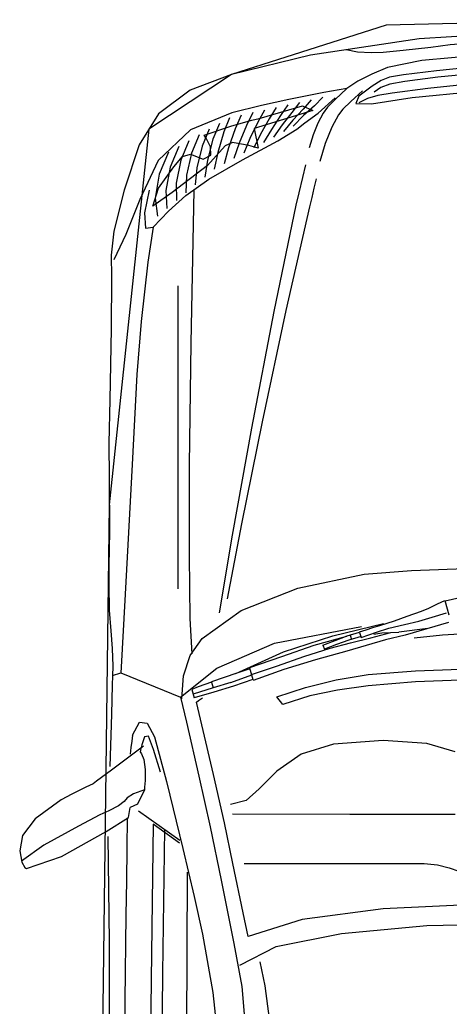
# Model space of a CAD drawing. Header units: millimetres. Extents: x 3923 to 4007, y 744 to 982.
# Drawn here: x 3949.012 to 3950.817, y 940.605 to 944.746 of the extents above; entities that cross this region are included whole.
import ezdxf

# ---------------------------------------------------------------- set-up
doc = ezdxf.new("R2010")
doc.units = ezdxf.units.MM
doc.header["$LTSCALE"] = 20
doc.layers.add('HIDROSSANITÁRIO', color=8, linetype='Continuous')

# ---------------------------------------------------------------- blocks, each defined once
blk = doc.blocks.new('Austin Mini dessus')
at = {"color": 8, "flags": 128}
for points in [[(1.1117, 3.9516), (1.1466, 3.978)], [(1.1466, 3.978), (1.1788, 3.984)], [(1.1671, 3.9332), (1.2, 3.9805)], [(1.1788, 3.984), (1.2025, 3.9796)], [(1.2025, 3.9796), (1.2133, 3.9732)], [(1.2159, 3.9699), (1.1905, 3.8965)], [(1.2133, 3.9732), (1.2159, 3.9699)], [(1.0718, 3.8974), (1.1117, 3.9516)], [(1.127, 3.8612), (1.1671, 3.9332)], [(1.0602, 3.8752), (1.0718, 3.8974)], [(1.1905, 3.8965), (1.1378, 3.8027)], [(1.0455, 3.8453), (1.0602, 3.8752)], [(1.1035, 3.8163), (1.127, 3.8612)], [(1.0383, 3.8304), (1.0455, 3.8453)], [(1.0093, 3.792), (1.0326, 3.8229)], [(1.0326, 3.8229), (1.0383, 3.8304)], [(1.0947, 3.7975), (1.1035, 3.8163)], [(-0.1204, 3.7865), (-0.0703, 3.7926)], [(-0.0703, 3.7926), (-0.0241, 3.7916)], [(-0.0241, 3.7916), (0.0842, 3.7922)], [(0.0842, 3.7922), (0.2332, 3.7952)], [(0.2332, 3.7952), (0.3237, 3.797)], [(0.3237, 3.797), (0.3971, 3.7966)], [(0.3971, 3.7966), (0.5088, 3.7962)], [(0.5088, 3.7962), (0.581, 3.797)], [(0.581, 3.797), (0.6212, 3.7976)], [(0.6212, 3.7976), (0.674, 3.7963)], [(0.674, 3.7963), (0.7177, 3.7934)], [(0.7177, 3.7934), (0.7547, 3.7905)], [(0.7547, 3.7905), (0.7913, 3.7892)], [(0.7913, 3.7892), (0.8117, 3.7899)], [(0.8107, 3.7898), (0.8054, 3.7722)], [(0.8117, 3.7899), (0.831, 3.7901)], [(0.831, 3.7901), (0.8924, 3.7915)], [(0.8924, 3.7915), (1.0016, 3.7949)], [(0.9589, 3.7245), (1.0093, 3.792)], [(1.0842, 3.7768), (1.0947, 3.7975)], [(1.1378, 3.8027), (1.1088, 3.7563)], [(1.1489, 3.7991), (1.3693, 3.7967)], [(1.3693, 3.7967), (1.6304, 3.7968)], [(-0.2069, 3.765), (-0.1204, 3.7865)], [(-0.114, 3.7617), (-0.0609, 3.787)], [(0.6405, 3.7634), (0.8064, 3.7721)], [(0.8054, 3.7722), (0.8566, 3.6469)], [(1.0753, 3.7651), (1.0842, 3.7768)], [(-0.302, 3.7337), (-0.2069, 3.765)], [(-0.1874, 3.7324), (-0.114, 3.7617)], [(0.18, 3.7384), (0.3684, 3.7483)], [(0.3684, 3.7483), (0.6405, 3.7634)], [(0.936, 3.7475), (0.949, 3.7493)], [(0.949, 3.7493), (0.9623, 3.751)], [(0.9623, 3.751), (0.9758, 3.7525)], [(1.0594, 3.7455), (1.0677, 3.7588)], [(1.0677, 3.7588), (1.0753, 3.7651)], [(1.0806, 3.7369), (1.0877, 3.7528)], [(1.1088, 3.7563), (1.0877, 3.7528)], [(1.1098, 3.7592), (1.174, 3.7599)], [(1.174, 3.7599), (1.2419, 3.7604)], [(1.2419, 3.7604), (1.3135, 3.7616)], [(1.3135, 3.7616), (1.4923, 3.7636)], [(1.4923, 3.7636), (1.6691, 3.7637)], [(-0.3667, 3.6929), (-0.302, 3.7337)], [(-0.269, 3.694), (-0.1874, 3.7324)], [(-0.0554, 3.7158), (0.0688, 3.7297)], [(0.0688, 3.7297), (0.18, 3.7384)], [(0.936, 3.7475), (0.9091, 3.7332)], [(0.9091, 3.7332), (0.9111, 3.717)], [(0.9395, 3.7228), (0.9564, 3.7282)], [(0.9564, 3.7282), (0.9673, 3.7309)], [(0.9673, 3.7309), (0.9712, 3.7316)], [(0.9712, 3.7316), (0.975, 3.7288)], [(0.975, 3.7288), (0.9869, 3.7238)], [(1.0506, 3.7228), (1.0594, 3.7455)], [(1.0506, 3.7228), (1.0806, 3.7369)], [(1.0947, 3.7351), (1.1565, 3.6487)], [(-0.2065, 3.713), (-0.1595, 3.7223)], [(-0.1595, 3.7223), (-0.127, 3.7206)], [(-0.127, 3.7206), (-0.1288, 3.7047)], [(-0.1288, 3.7047), (-0.0554, 3.7158)], [(0.9111, 3.717), (0.9395, 3.7016)], [(0.9383, 3.7145), (0.9395, 3.7228)], [(0.9665, 3.7034), (0.9383, 3.7145)], [(0.9869, 3.7238), (1.0083, 3.721)], [(1.0083, 3.721), (1.031, 3.7215)], [(1.031, 3.7215), (1.0455, 3.7223)], [(1.0455, 3.7223), (1.0506, 3.7228)], [(1.1226, 3.7043), (1.4484, 3.7087)], [(1.4484, 3.7087), (1.6921, 3.7115)], [(-0.4163, 3.6266), (-0.3667, 3.6929)], [(-0.3332, 3.6261), (-0.269, 3.694)], [(-0.2862, 3.6722), (-0.24, 3.6915)], [(-0.2108, 3.6933), (-0.2557, 3.6613)], [(-0.24, 3.6915), (-0.1897, 3.6999)], [(-0.1734, 3.7051), (-0.2108, 3.6933)], [(-0.2018, 3.6646), (-0.1734, 3.7051)], [(-0.1897, 3.6999), (-0.152, 3.6952)], [(-0.1288, 3.7047), (-0.1629, 3.672)], [(0.9395, 3.7016), (1.0331, 3.6766)], [(1.0136, 3.6893), (0.9665, 3.7034)], [(1.1626, 3.649), (1.1226, 3.7043)], [(1.4355, 3.6849), (1.6643, 3.6871)], [(-0.2983, 3.6509), (-0.2548, 3.669)], [(-0.2548, 3.669), (-0.2057, 3.6781)], [(-0.2057, 3.6781), (-0.1684, 3.6754)], [(-0.1629, 3.672), (-0.1958, 3.6357)], [(1.0331, 3.6766), (1.174, 3.6425)], [(1.1335, 3.6804), (1.4355, 3.6849)], [(-0.3103, 3.6295), (-0.2696, 3.6465)], [(-0.2557, 3.6613), (-0.2776, 3.6432)], [(-0.2696, 3.6465), (-0.2217, 3.6563)], [(-0.2582, 3.5904), (-0.2018, 3.6646)], [(-0.2217, 3.6563), (-0.1848, 3.6556)], [(0.6296, 3.652), (-0.0059, 3.652)], [(0.8566, 3.6469), (0.7958, 3.5707)], [(0.8566, 3.6469), (0.909, 3.6348)], [(-0.4494, 3.54), (-0.4163, 3.6266)], [(-0.3686, 3.5396), (-0.3332, 3.6261)], [(-0.3224, 3.6082), (-0.2844, 3.624)], [(-0.2844, 3.624), (-0.2378, 3.6344)], [(-0.2776, 3.6432), (-0.2819, 3.6262)], [(-0.2819, 3.6262), (-0.2717, 3.5998)], [(-0.2378, 3.6344), (-0.2012, 3.6358)], [(-0.1958, 3.6357), (-0.2299, 3.5876)], [(-0.2069, 3.6195), (0.1144, 3.6255)], [(0.1144, 3.6255), (0.369, 3.6287)], [(0.369, 3.6287), (0.5603, 3.6292)], [(0.5603, 3.6292), (0.6914, 3.6273)], [(0.6914, 3.6273), (0.7656, 3.6231)], [(0.769, 3.6265), (0.7337, 3.6018)], [(0.8118, 3.6411), (0.769, 3.6265)], [(0.8596, 3.6444), (0.8118, 3.6411)], [(0.909, 3.6348), (1.0218, 3.609)], [(1.174, 3.6425), (1.2747, 3.6187)], [(1.2235, 3.6328), (1.5547, 3.6348)], [(-0.2992, 3.6015), (-0.2538, 3.6126)], [(-0.2538, 3.6126), (-0.2177, 3.6161)], [(0.8299, 3.5961), (0.835, 3.6098)], [(0.835, 3.6098), (0.8402, 3.6233)], [(0.8372, 3.5784), (0.8502, 3.6203)], [(0.8402, 3.6233), (0.8582, 3.6183)], [(0.8462, 3.577), (0.8582, 3.6183)], [(0.8604, 3.6051), (0.8577, 3.6008)], [(0.8634, 3.6093), (0.8604, 3.6051)], [(0.8666, 3.6133), (0.8634, 3.6093)], [(0.9143, 3.6021), (0.8666, 3.6133)], [(1.0218, 3.609), (1.1282, 3.5852)], [(1.2747, 3.6187), (1.3537, 3.601)], [(-0.3219, 3.5976), (-0.3417, 3.5395)], [(-0.3344, 3.5868), (-0.2992, 3.6015)], [(-0.3144, 3.5923), (-0.3219, 3.5976)], [(-0.2975, 3.5839), (-0.3144, 3.5923)], [(-0.3139, 3.579), (-0.2698, 3.5907)], [(-0.2994, 3.5535), (-0.2582, 3.5904)], [(-0.28, 3.5832), (-0.2975, 3.5839)], [(-0.2717, 3.5998), (-0.28, 3.5832)], [(-0.2299, 3.5876), (-0.2701, 3.5169)], [(-0.2698, 3.5907), (-0.2341, 3.5963)], [(0.7337, 3.6018), (0.675, 3.5196)], [(0.8151, 3.5556), (0.8242, 3.5824)], [(0.8252, 3.5824), (0.8299, 3.5961)], [(0.8252, 3.5824), (0.8372, 3.5784)], [(1.0183, 3.578), (0.9143, 3.6021)], [(1.1282, 3.5852), (1.2404, 3.5618)], [(1.3537, 3.601), (1.4755, 3.5794)], [(-0.3465, 3.5655), (-0.3139, 3.579)], [(-0.3287, 3.5566), (-0.2858, 3.5689)], [(-0.2858, 3.5689), (-0.2505, 3.5765)], [(0.517, 3.5386), (0.6793, 3.5662)], [(0.7958, 3.5707), (0.7435, 3.4498)], [(0.8257, 3.5419), (0.8372, 3.5784)], [(0.8334, 3.5361), (0.8462, 3.577)], [(1.12, 3.5551), (1.0183, 3.578)], [(1.2404, 3.5618), (1.3729, 3.5353)], [(1.4755, 3.5794), (1.6204, 3.564)], [(-0.3585, 3.5441), (-0.3287, 3.5566)], [(-0.3356, 3.5327), (-0.2955, 3.5465)], [(-0.3066, 3.538), (-0.2994, 3.5535)], [(-0.2955, 3.5465), (-0.2617, 3.5558)], [(0.4929, 3.5192), (0.6502, 3.5491)], [(0.8063, 3.5287), (0.8151, 3.5556)], [(0.8257, 3.5419), (0.8097, 3.4979)], [(1.0731, 3.5095), (1.0817, 3.5421)], [(1.2053, 3.5371), (1.12, 3.5551)], [(-0.4897, 3.3744), (-0.4494, 3.54)], [(-0.3843, 3.4776), (-0.3686, 3.5396)], [(-0.3639, 3.5197), (-0.3356, 3.5327)], [(-0.3417, 3.5395), (-0.3534, 3.4979)], [(-0.3424, 3.5089), (-0.3051, 3.524)], [(-0.3001, 3.5036), (-0.3066, 3.538)], [(-0.3051, 3.524), (-0.273, 3.5351)], [(0.2925, 3.4981), (0.517, 3.5386)], [(0.8067, 3.5309), (0.7615, 3.4315)], [(0.7972, 3.5019), (0.8063, 3.5287)], [(0.8192, 3.4954), (0.8334, 3.5361)], [(1.1011, 3.5379), (1.1017, 3.2922)], [(1.3084, 3.5158), (1.2053, 3.5371)], [(1.3729, 3.5353), (1.4635, 3.5186)], [(1.4186, 3.5228), (1.3793, 3.4466)], [(-0.3693, 3.4953), (-0.3424, 3.5089)], [(-0.3493, 3.4851), (-0.3148, 3.5016)], [(-0.3148, 3.5016), (-0.2843, 3.5144)], [(-0.2701, 3.5169), (-0.3098, 3.443)], [(-0.2946, 3.4845), (-0.3001, 3.5036)], [(0.2791, 3.4759), (0.4929, 3.5192)], [(0.675, 3.5196), (0.6278, 3.4015)], [(0.7718, 3.4351), (0.7952, 3.5024)], [(0.7952, 3.5024), (0.8192, 3.4954)], [(1.0484, 3.4825), (1.0731, 3.5095)], [(1.2049, 3.5135), (1.2049, 3.1364)], [(1.3585, 3.5054), (1.3084, 3.5158)], [(1.323, 3.3924), (1.3585, 3.5054)], [(1.4635, 3.5186), (1.6129, 3.5061)], [(-0.3572, 3.4821), (-0.3836, 3.3914)], [(-0.3746, 3.4709), (-0.3493, 3.4851)], [(-0.374, 3.3698), (-0.3363, 3.4925)], [(-0.3534, 3.4979), (-0.3572, 3.4821)], [(-0.3561, 3.4613), (-0.3244, 3.4792)], [(-0.3363, 3.4925), (-0.2946, 3.4845)], [(-0.3244, 3.4792), (-0.2956, 3.4936)], [(0.0478, 3.4514), (0.2925, 3.4981)], [(0.8092, 3.4984), (0.7905, 3.4435)], [(0.7985, 3.4305), (0.8212, 3.4949)], [(1.0114, 3.445), (1.0484, 3.4825)], [(1.4113, 3.481), (1.462, 3.47)], [(-0.3968, 3.4202), (-0.3843, 3.4776)], [(-0.38, 3.4466), (-0.3561, 3.4613)], [(-0.3341, 3.4567), (-0.3068, 3.4729)], [(0.0453, 3.4261), (0.2791, 3.4759)], [(1.462, 3.47), (1.5309, 3.4613)], [(-0.3854, 3.4222), (-0.363, 3.4375)], [(-0.363, 3.4375), (-0.3341, 3.4567)], [(-0.3437, 3.4343), (-0.3181, 3.4522)], [(-0.3098, 3.443), (-0.3346, 3.403)], [(-0.1749, 3.4052), (0.0478, 3.4514)], [(0.7435, 3.4498), (0.7081, 3.2674)], [(0.7905, 3.4435), (0.7715, 3.3887)], [(0.8558, 3.4451), (0.8359, 3.3854)], [(0.8715, 3.4329), (0.8558, 3.4451)], [(0.9762, 3.3945), (1.0114, 3.445)], [(1.3793, 3.4466), (1.3517, 3.3099)], [(-0.4112, 3.3468), (-0.3968, 3.4202)], [(-0.3698, 3.4136), (-0.3437, 3.4343)], [(-0.3534, 3.4119), (-0.3294, 3.4315)], [(-0.172, 3.3767), (0.0453, 3.4261)], [(0.7615, 3.4315), (0.7277, 3.3278)], [(0.7484, 3.3675), (0.7718, 3.4351)], [(0.7785, 3.3642), (0.7985, 3.4305)], [(0.8536, 3.3763), (0.8715, 3.4329)], [(-0.3908, 3.3978), (-0.3698, 3.4136)], [(-0.3767, 3.3898), (-0.3534, 3.4119)], [(-0.363, 3.3894), (-0.3407, 3.4108)], [(-0.3346, 3.403), (-0.3481, 3.3863)], [(-0.2335, 3.3912), (-0.2013, 3.399)], [(-0.2013, 3.399), (-0.1749, 3.4052)], [(0.6278, 3.4015), (0.5988, 3.2619)], [(-0.3961, 3.3734), (-0.3767, 3.3898)], [(-0.3836, 3.3914), (-0.374, 3.3698)], [(-0.3836, 3.366), (-0.363, 3.3894)], [(-0.3481, 3.3863), (-0.3679, 3.3589)], [(-0.3226, 3.369), (-0.2958, 3.3774)], [(-0.2599, 3.3851), (-0.2335, 3.3912)], [(-0.1915, 3.3721), (-0.172, 3.3767)], [(0.7715, 3.3887), (0.7537, 3.3335)], [(0.8359, 3.3854), (0.8202, 3.3211)], [(0.8415, 3.3179), (0.8536, 3.3763)], [(0.9547, 3.3266), (0.9762, 3.3945)], [(1.3004, 3.222), (1.323, 3.3924)], [(-0.5243, 3.1472), (-0.4897, 3.3744)], [(-0.4015, 3.349), (-0.3836, 3.366)], [(-0.3679, 3.3589), (-0.4003, 3.3232)], [(-0.3683, 3.348), (-0.347, 3.3593)], [(-0.347, 3.3593), (-0.3226, 3.369)], [(-0.3048, 3.3438), (-0.2667, 3.355)], [(-0.2307, 3.363), (-0.2112, 3.3675)], [(-0.2112, 3.3675), (-0.1915, 3.3721)], [(0.7293, 3.299), (0.7484, 3.3675)], [(0.7597, 3.2985), (0.7785, 3.3642)], [(-0.4198, 3.2983), (-0.4112, 3.3468)], [(-0.397, 3.3226), (-0.3805, 3.3391)], [(-0.3805, 3.3391), (-0.3683, 3.348)], [(-0.339, 3.3298), (-0.3048, 3.3438)], [(0.7472, 3.3485), (0.7374, 3.3232)], [(0.7462, 3.3202), (0.7557, 3.3455)], [(0.7472, 3.3485), (0.7557, 3.345)], [(-0.4198, 3.2983), (-0.397, 3.3226)], [(-0.3764, 3.3069), (-0.3644, 3.3161)], [(-0.3644, 3.3161), (-0.339, 3.3298)], [(0.7277, 3.3278), (0.7023, 3.2216)], [(0.7374, 3.3232), (0.728, 3.2975)], [(0.7371, 3.2944), (0.7462, 3.3202)], [(0.7537, 3.3335), (0.7422, 3.2911)], [(0.8202, 3.3211), (0.8092, 3.2537)], [(0.8325, 3.2537), (0.8415, 3.3179)], [(0.9474, 3.2223), (0.9547, 3.3266)], [(-0.5014, 3.3001), (-0.4965, 3.2759)], [(-0.435, 3.2757), (-0.4198, 3.2983)], [(-0.3926, 3.2902), (-0.3764, 3.3069)], [(0.728, 3.2975), (0.7203, 3.2716)], [(0.7293, 3.2686), (0.7371, 3.2944)], [(0.7478, 3.258), (0.7597, 3.2985)], [(1.3517, 3.3099), (1.3356, 3.1305)], [(-0.4965, 3.2759), (-0.4951, 3.2474)], [(-0.4498, 3.2462), (-0.435, 3.2757)], [(-0.4251, 3.2451), (-0.4036, 3.2735)], [(-0.415, 3.2655), (-0.3926, 3.2902)], [(-0.4036, 3.2735), (-0.3881, 3.2799)], [(-0.3992, 3.255), (-0.3897, 3.273)], [(-0.3881, 3.2799), (-0.3879, 3.2469)], [(0.7198, 3.2721), (0.7153, 3.258)], [(0.7208, 3.2721), (0.7313, 3.2686)], [(0.7263, 3.2915), (0.7353, 3.2885)], [(0.7422, 3.2911), (0.7318, 3.2485)], [(1.1017, 3.2922), (1.1017, 3.0712)], [(-0.4054, 3.2337), (-0.3992, 3.255)], [(0.5988, 3.2619), (0.5909, 3.1628)], [(0.7153, 3.258), (0.7105, 3.2437)], [(0.7313, 3.2686), (0.72, 3.2361)], [(0.7361, 3.2172), (0.7478, 3.258)], [(0.8092, 3.2537), (0.8014, 3.1546)], [(0.8246, 3.1546), (0.8325, 3.2537)], [(-0.4951, 3.2474), (-0.4961, 3.222)], [(-0.4642, 3.2131), (-0.4498, 3.2462)], [(-0.4368, 3.2263), (-0.4251, 3.2451)], [(-0.4223, 3.2271), (-0.4123, 3.2411)], [(-0.4102, 3.2033), (-0.4054, 3.2337)], [(-0.3879, 3.2469), (-0.4009, 3.1615)], [(0.7105, 3.2437), (0.7063, 3.2296)], [(0.72, 3.2361), (0.7116, 3.2101)], [(0.7318, 3.2485), (0.7208, 3.2061)], [(0.7243, 3.2421), (0.7215, 3.2248)], [(-0.4961, 3.222), (-0.5002, 3.1805)], [(-0.4783, 3.1411), (-0.4642, 3.2131)], [(-0.4433, 3.2092), (-0.4368, 3.2263)], [(-0.4292, 3.2081), (-0.4223, 3.2271)], [(0.7063, 3.2296), (0.6964, 3.1985)], [(0.7116, 3.2101), (0.7041, 3.1774)], [(0.7215, 3.2248), (0.721, 3.2072)], [(0.7263, 3.1761), (0.7361, 3.2172)], [(0.9535, 3.1308), (0.9474, 3.2223)], [(1.2904, 3.0155), (1.3004, 3.222)], [(-0.4482, 3.1794), (-0.4433, 3.2092)], [(-0.4345, 3.1767), (-0.4292, 3.2081)], [(-0.42, 3.129), (-0.4102, 3.2033)], [(0.6964, 3.1985), (0.6864, 3.1723)], [(0.7123, 3.1286), (0.7203, 3.1896)], [(0.721, 3.2072), (0.7203, 3.1896)], [(-0.5002, 3.1805), (-0.5068, 3.1221)], [(-0.457, 3.1102), (-0.4482, 3.1794)], [(-0.4433, 3.1075), (-0.4345, 3.1767)], [(0.6864, 3.1723), (0.6761, 3.1418)], [(0.7041, 3.1774), (0.6969, 3.1476)], [(0.6998, 3.0852), (0.7263, 3.1761)], [(-0.4009, 3.1615), (-0.4139, 3.0323)], [(0.5909, 3.1628), (0.5858, 3.0317)], [(0.6969, 3.1476), (0.6884, 3.1193)], [(0.7318, 3.1572), (0.726, 3.0977)], [(0.8014, 3.1546), (0.7962, 3.0235)], [(0.8194, 3.0235), (0.8246, 3.1546)], [(-0.5405, 2.876), (-0.5243, 3.1472)], [(-0.4897, 3.0166), (-0.4783, 3.1411)], [(-0.4326, 3.01), (-0.42, 3.129)], [(0.6761, 3.1418), (0.6698, 3.1266)], [(0.9712, 3.0712), (0.9535, 3.1308)], [(1.2049, 3.1364), (1.2077, 3.1082)], [(1.3356, 3.1305), (1.3308, 2.9266)], [(-0.5068, 3.1221), (-0.5121, 3.0818)], [(-0.4678, 3.0008), (-0.457, 3.1102)], [(-0.4541, 2.9981), (-0.4433, 3.1075)], [(0.6607, 3.1082), (0.6538, 3.0932)], [(0.6698, 3.1266), (0.6607, 3.1082)], [(0.6884, 3.1193), (0.6795, 3.0899)], [(1.2077, 3.1082), (1.214, 3.084)], [(0.6338, 2.997), (0.6553, 3.0927)], [(0.6538, 3.0932), (0.6836, 3.0845)], [(0.726, 3.0977), (0.7219, 3.0275)], [(-0.5121, 3.0818), (-0.5164, 3.0261)], [(1.214, 3.084), (1.2213, 3.064)]]:
    blk.add_lwpolyline(points, dxfattribs=at)

msp = doc.modelspace()

# ---------------------------------------------------------------- linework, layer by layer
at = {"layer": 'HIDROSSANITÁRIO', "color": 8, "elevation": 5.2524}
msp.add_lwpolyline([(3952.6893, 935.6734), (3953.2411, 936.6321), (3953.1338, 941.3878), (3953.0779, 943.7898), (3952.8718, 944.5022), (3951.4942, 944.7465), (3950.5482, 944.7231), (3949.9001, 944.5171), (3949.5536, 944.2871), (3949.3874, 942.7124), (3949.3292, 938.168), (3949.4002, 936.8475), (3949.6828, 935.6095), (3950.3586, 935.5213), (3952.3422, 935.5227), (3952.6778, 935.6188), (3952.6893, 935.6734)], dxfattribs=at)

# ---------------------------------------------------------------- block references
at = {"layer": 'HIDROSSANITÁRIO', "color": 8, "xscale": -2, "yscale": 2, "zscale": 2, "rotation": 90}
msp.add_blockref('Austin Mini dessus', (3956.9801, 943.6184, 5.2524), dxfattribs=at)

doc.saveas('drawing.dxf')
